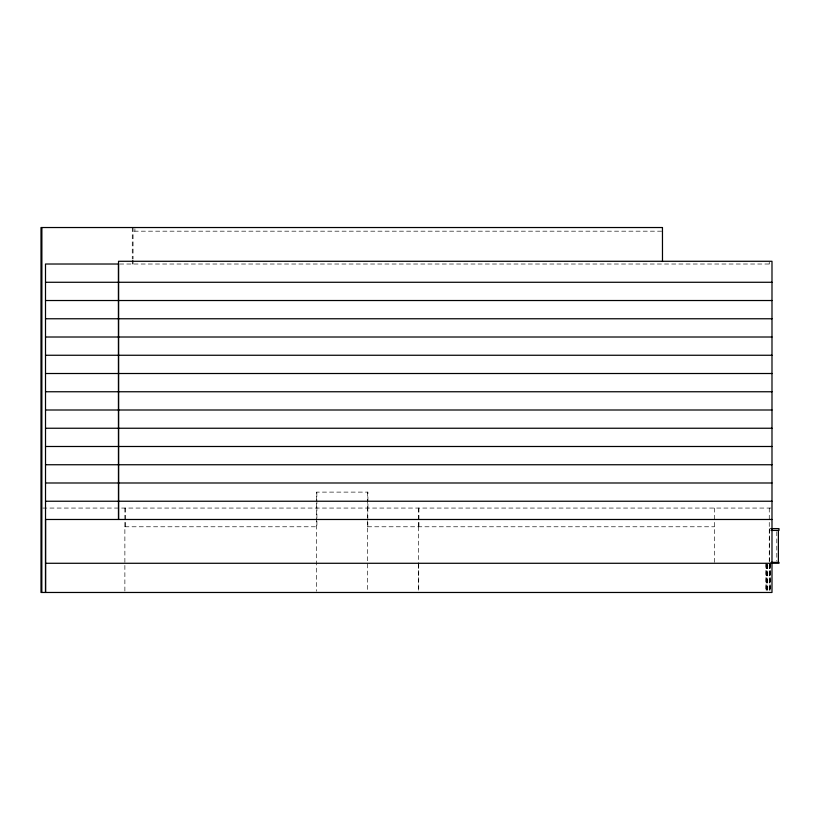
<?xml version="1.0" encoding="UTF-8"?>
<svg xmlns="http://www.w3.org/2000/svg" width="820" height="820" viewBox="0 0 820 820"><rect width="100%" height="100%" fill="white"/><g stroke="black" fill="none" stroke-linecap="round" stroke-linejoin="round"><path stroke-width="0.61" stroke-dasharray="4.1 3.07" d="M661.637 231.178L134.08 231.178L134.08 228.749M119.597 264.019L770.154 264.019L770.154 262.195M42.763 508.062L771.056 508.062M124.876 526.778L316.93 526.778L316.838 492.113M367.555 526.778L714.312 526.778M776.796 531.708L776.796 561.085M770.523 563.278L770.492 591.199M770.164 564.549L770.144 591.199M769.816 563.278L769.795 591.199M769.488 528.603L769.478 561.085M769.519 564.549L769.519 591.199M769.252 262.195L769.252 264.019M769.262 508.062L769.262 562.018M769.262 564.549L769.262 592.47M767.376 564.549L767.376 591.199M767.223 564.549L767.192 591.199M766.874 563.278L766.843 591.199M766.495 564.549L766.495 592.47M766.167 564.549L766.146 591.199M765.87 563.278L765.87 591.199M714.312 508.062L714.312 563.278M418.907 508.062L418.907 526.778M418.723 508.062L418.723 526.778M418.723 563.278L418.723 591.199M418.641 526.778L418.641 563.278M418.641 564.549L418.641 592.47M367.924 508.062L367.924 492.113L316.458 492.113L316.458 591.21M367.821 508.062L367.821 526.778M367.555 492.113L367.555 592.47M134.91 228.749L134.91 231.178M133.055 227.529L133.055 258.987M133.055 260.248L133.055 264.019M132.286 227.529L132.256 258.987M132.286 260.248L132.256 264.019M125.337 508.062L125.337 526.778M124.876 508.062L124.876 591.21"/><path stroke-width="1.23" d="M662.488 227.529L41 227.529L41 592.47L771.989 592.47L771.989 261.283L118.521 261.283L118.541 519.48L118.49 264.019L45.5 264.019L45.53 592.47M45.5 282.275L771.989 282.275M45.5 300.52L771.989 300.52M45.5 318.765L771.989 318.765M45.5 337.01L771.989 337.01M45.5 355.255L771.989 355.255M45.5 373.51L771.989 373.51M45.5 391.755L771.989 391.755M45.5 410L771.989 410M45.5 428.245L771.989 428.245M45.5 446.49L771.989 446.49M45.5 464.745L771.989 464.745M45.5 482.99L771.989 482.99M45.5 501.235L771.989 501.235M45.5 519.48L771.989 519.48M770.708 528.603L779 528.603L779 530.427L771.087 530.427M771.087 562.366L779 562.366L779 563.278L45.53 563.278M778.385 530.427L778.385 562.366M662.457 227.529L662.488 261.508M45.551 519.48L45.551 592.47M41.881 227.529L41.82 592.47"/></g></svg>
